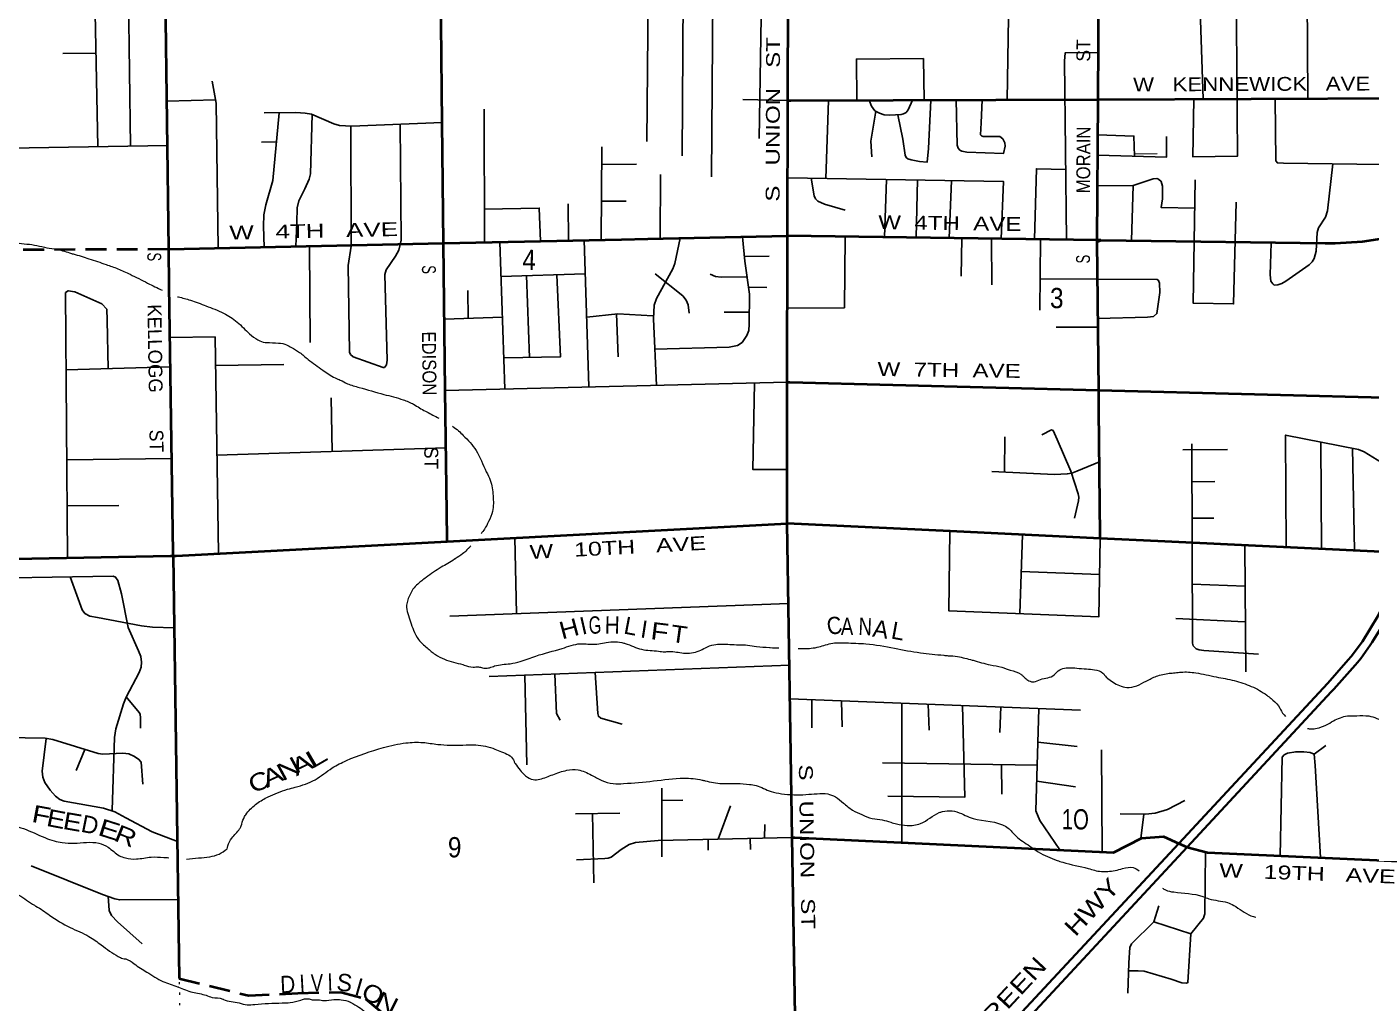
# Model space of a CAD drawing. Header units: feet. Extents: x 245918 to 509309, y -547785 to -360805.
# Drawn here: x 455646 to 467288, y -475700 to -467244 of the extents above; entities that cross this region are included whole.
import ezdxf
from ezdxf.enums import TextEntityAlignment as Align

# ---------------------------------------------------------------- set-up
doc = ezdxf.new("R2010")
doc.units = ezdxf.units.FT
doc.header["$LTSCALE"] = 60
doc.linetypes.add('DOTTED', pattern=[1.5, 0.3, -1.2])
doc.linetypes.add('MEDIUM_DASHED', pattern=[4.5, 3, -1.5])
for name, color, linetype, lineweight in [('16', 7, 'Continuous', 25), ('20', 7, 'Continuous', 35), ('26', 7, 'Continuous', 40), ('27', 7, 'Continuous', 13), ('29', 7, 'Continuous', 25), ('39', 7, 'Continuous', 13), ('53', 7, 'DOTTED', 40), ('7', 7, 'DOTTED', 13)]:
    doc.layers.add(name, color=color, linetype=linetype, lineweight=lineweight)
doc.layers.add('41', color=7, linetype='Continuous')

msp = doc.modelspace()

# ---------------------------------------------------------------- linework, layer by layer
at = {"layer": '20'}
for points in [[(465622.24, -474316.7), (466912.75, -472927.83), (467070.38, -472750.41), (467092.78, -472725.2), (467113.75, -472700.41), (467115.59, -472698.24), (467212.45, -472567.74), (467346.55, -472347.15), (467456.85, -472113.75), (467542.16, -471870.1), (467558.71, -471800.05)], [(465694.2, -474349.45), (466943.53, -473004.89), (466966.11, -472980.59), (466988.94, -472954.89), (467127, -472799.51), (467150.3, -472773.28), (467169.91, -472749.51), (467199.26, -472713.93), (467279.71, -472599.6), (467297.22, -472574.71), (467312.62, -472549.6), (467392.38, -472419.5), (467510, -472180.91), (467602.04, -471931.34), (467634.45, -471803.65)], [(463235.1, -476904.22), (464264.55, -475777.88), (465622.24, -474316.7)], [(463315.8, -476927.09), (464296.64, -475853.93), (464319.58, -475828.83), (464342.72, -475803.93), (465694.2, -474349.45)]]:
    msp.add_lwpolyline(points, dxfattribs=at)
at = {"layer": '26'}
for p, q in [((462237.46, -467882.58), (462240.63, -466893.23)), ((462233.7, -469054.25), (462237.46, -467882.58)), ((464916.76, -469091.35), (464924.68, -467872.04)), ((464916.76, -469091.35), (462233.7, -469054.25)), ((456874.25, -469170.07), (459254.16, -469118.38)), ((464916.66, -469107.17), (464916.76, -469091.35)), ((464916.66, -469107.17), (464946.78, -469091.76)), ((464946.78, -469091.76), (464916.76, -469091.35)), ((464946.78, -469091.76), (464950.5, -469089.86)), ((459285.69, -471701.04), (462230.19, -471546.2)), ((462274.3, -474267.11), (462230.19, -471546.2)), ((456914.17, -471825.74), (456965.53, -475488.29)), ((462316.03, -476841.04), (462274.3, -474267.11)), ((465622.24, -474316.7), (465694.2, -474349.45))]:
    msp.add_line(p, q, dxfattribs=at)
for points in [[(464924.68, -467872.04), (464931.1, -466882.97), (464931.28, -466854.44)], [(456874.25, -469170.07), (456847.57, -466960.51), (456847.61, -466958.5)], [(459254.16, -469118.38), (459242.58, -468070.75), (459239.51, -467793.23), (459229.88, -466921.85)], [(462237.46, -467882.58), (462261.41, -467882.48), (464924.68, -467872.04), (467575.88, -467861.64)], [(459254.16, -469118.38), (460795.99, -469084.9), (461024.47, -469080.03), (462232.12, -469054.23), (462233.7, -469054.25)], [(462231.89, -470322.22), (462233.63, -469075.45), (462233.7, -469054.25)], [(464946.78, -469091.76), (465165.56, -469094.79), (466891.16, -469118.65), (466926.12, -469118.64), (466950.96, -469118.63), (466976.12, -469117), (467213.31, -469101.62), (467382.91, -469075.77), (467571.71, -469051.02), (467634.01, -469043.98)], [(456914.17, -471825.74), (456913.48, -471800.01), (456878.97, -469486.73), (456874.25, -469170.07)], [(459269.71, -470392.38), (459254.19, -469121.02), (459254.16, -469118.38)], [(464941.05, -471675.34), (464940.79, -471648.41), (464930.47, -470561.78), (464929.87, -470498.68), (464928.85, -470391.17), (464916.66, -469107.17)], [(462230.19, -471546.2), (462230.96, -470989.57), (462231.89, -470322.22)], [(462231.89, -470322.22), (462253.91, -470321.7), (464928.85, -470391.17), (467626.52, -470461.23)], [(459285.69, -471701.04), (459285.38, -471676.28), (459279.95, -471230.88), (459269.71, -470392.38)], [(464941.05, -471675.34), (463644, -471613.55), (462230.19, -471546.2)], [(456914.17, -471825.74), (456938.85, -471824.44), (459285.69, -471701.04)], [(467558.71, -471800.05), (465441.63, -471699.19), (464941.05, -471675.34)], [(451609.58, -471926.23), (451634.44, -471925.76), (456888.85, -471826.22), (456914.17, -471825.74)], [(462274.3, -474267.11), (462296.5, -474266.67), (465056.85, -474394.29), (465300.63, -474272.2), (465491.39, -474256.64), (465622.24, -474316.7)], [(465694.2, -474349.45), (465870.01, -474395.67), (467717.92, -474478.92)]]:
    msp.add_lwpolyline(points, dxfattribs=at)
at = {"layer": '29'}
for p, q in [((466733.19, -466828.47), (466739.68, -467864.92)), ((456234.43, -466956.71), (456259.11, -468280.81)), ((456524.91, -466951.36), (456543.14, -468275.97)), ((461027.71, -466893.04), (461014.16, -468236.05)), ((461331.96, -466888.16), (461321.12, -468361.65)), ((461588.31, -466884.05), (461574.74, -468541.74)), ((462010.29, -466883.25), (461988.19, -468210.09)), ((464150.9, -466865.7), (464137.39, -467875.13)), ((456244.01, -467470.42), (455958.31, -467474.23)), ((456858.76, -467887.6), (457280.92, -467874.96)), ((461846.69, -467872.59), (462237.46, -467882.58)), ((462589.49, -467881.19), (462565.49, -468556.13)), ((459606.2, -467957.91), (459608.44, -469110.69)), ((457677.07, -468242.05), (457807.3, -468240.33)), ((460620.07, -469088.72), (460624.78, -468283.26)), ((460623.89, -468435.5), (460926.71, -468431.63)), ((461133.25, -468521.32), (461130.63, -469077.76)), ((463090.18, -468565.35), (463074.73, -469065.88)), ((463359.29, -468570.08), (463347.26, -469069.65)), ((463653.11, -468575.25), (463633.06, -469073.6)), ((465228.35, -468618.2), (465213.04, -469095.45)), ((460334.33, -468777.38), (460337.22, -469094.79)), ((460622.03, -468753.63), (460836.95, -468752.68)), ((463743.16, -469075.12), (463737.18, -469403.74)), ((458095.05, -469143.56), (458098.89, -469977.5)), ((459741.09, -469107.81), (459786.67, -470380.14)), ((460472.76, -469091.92), (460513.84, -470357.94)), ((464001.65, -469078.7), (464004.16, -469478.74)), ((464425.1, -469084.55), (464419.06, -469697.54)), ((461860.02, -469231.98), (462075.55, -469230.89)), ((459751.73, -469404.75), (460482.21, -469383.17)), ((459972.34, -469398.23), (459998.62, -470107.11)), ((459463.73, -469527.25), (459467.06, -469768.58)), ((461896.4, -469499.04), (462053.94, -469502.64)), ((459262.18, -469775.21), (459764.42, -469758.95)), ((460751.73, -469730.78), (460766.28, -470102)), ((461903.78, -469714.05), (461685.13, -469715.84)), ((464923.65, -469843.77), (464561.14, -469844.51)), ((456889.46, -470189.62), (455985.79, -470214.68)), ((457279.81, -470177.56), (457872.84, -470167.09)), ((459269.71, -470392.38), (462231.89, -470322.22)), ((458290.5, -470920.63), (458282.43, -470456.16)), ((464111.87, -471101.16), (464116.38, -470795.73)), ((457291.76, -470952.84), (459275.77, -470888.85)), ((465657.31, -470908.47), (466044.96, -470903.31)), ((466851.75, -470839.24), (466857.56, -471766.64)), ((467126.68, -470893.51), (467144.11, -471780.29)), ((456901.31, -470984.09), (455992.04, -470995.24)), ((465737.42, -471184.3), (465935.11, -471181.99)), ((456443.52, -471388.43), (455995.22, -471391.59)), ((465738.3, -471498.53), (465926.14, -471498.53)), ((459873.3, -471670.14), (459886.93, -472325.7)), ((464268.97, -471643.32), (464246.52, -472326.56)), ((466195.36, -471735.1), (466204.15, -472829.63)), ((464258.48, -471962.59), (464936.29, -471988.78)), ((465739.91, -472072.13), (466198.2, -472089.28)), ((459308.23, -472347.4), (462241.4, -472237.43)), ((465597.53, -472369.9), (466195.48, -472397.34)), ((459649.5, -472871.06), (462250.08, -472773.31)), ((459957.81, -472859.47), (459975.31, -473635.81)), ((462254.78, -473063.61), (464772.78, -473161.57)), ((462444.19, -473070.97), (462443.57, -473314.73)), ((462702.2, -473081.02), (462708.34, -473305.75)), ((463224.41, -473101.33), (463225.2, -474309.61)), ((463452.17, -473110.19), (463459.71, -473336.41)), ((464082.25, -473134.71), (464074.16, -473355.42)), ((464401.41, -473441.35), (464741.27, -473476.38)), ((466795.12, -473543.42), (466896.05, -473468.53)), ((456147.22, -473503.29), (456071.96, -473684.88)), ((464953.87, -473506.38), (464959.4, -474389.78)), ((463057.88, -473617.92), (464395.81, -473639.13)), ((464087.81, -473634.25), (464090.55, -473889.49)), ((461144.68, -473839.69), (461146.42, -474434.17)), ((464391.88, -473777.94), (464727.81, -473826.62)), ((461144.99, -473945.67), (461328.37, -473943.37)), ((460398.52, -474059.95), (460780.21, -474054.84)), ((460545.7, -474057.98), (460557.35, -474659.16)), ((461634.08, -474279.92), (461740.09, -473990.97)), ((465293.48, -474272.78), (465318.94, -474066.67)), ((462034.38, -474271.91), (462037.33, -474152.68)), ((461546.99, -474281.66), (461546.03, -474374.44)), ((461911.11, -474274.38), (461914.02, -474369.95)), ((465727.29, -475099.42), (465406.55, -474995.95))]:
    msp.add_line(p, q, dxfattribs=at)
for points in [[(465894.21, -465505.96), (465926.7, -465939.95), (465919.03, -466032.25), (465762.18, -466383.82), (465798.85, -466841.91), (465833.07, -467868.48)], [(466118.83, -466837.32), (466130.87, -468364.52), (465744.79, -468369.63), (465753.71, -467868.79)], [(462833.07, -467880.24), (462830.83, -467522.65), (463410.7, -467517.83), (463418.02, -467877.95)], [(464926.43, -467466.2), (464639.7, -467467.87), (464634.19, -467539.98), (464649.87, -469087.66)], [(457251.31, -467714.26), (457286.3, -467904.13), (457302.1, -469160.78)], [(463315.57, -467878.35), (463278.32, -467962.37), (463260.36, -467984.82), (463237.93, -467998.29), (463219.55, -468003.89), (463121.25, -468009.52), (463069.64, -468005.03), (463030.59, -467991.42), (462991.1, -467971.35), (462960.64, -467931.94), (462939.99, -467879.82)], [(463188.51, -468005.67), (463232.8, -468215.96), (463251.56, -468353.92), (463262.61, -468375.47), (463276.07, -468386.7), (463305.24, -468395.68), (463377.16, -468408.95), (463444.79, -468414.4), (463455.99, -468298.21), (463474.5, -467877.72)], [(463694.33, -467876.86), (463702.33, -468268.18), (463711.38, -468294.65), (463727.09, -468310.36), (463745.04, -468321.59), (463786.55, -468328.33), (464104.39, -468340.97), (464117.52, -468276.69), (464115.75, -468248.8), (464099.57, -468213.82), (464073.65, -468193.09), (463929.03, -468193.62), (463913.33, -468186.88), (463906.55, -468178.44), (463909.87, -468074.33), (463918.64, -467875.98)], [(466457.44, -467866.03), (466462.73, -468403.81), (466476.4, -468422.89), (466528.47, -468425.29), (467587.11, -468438.06)], [(457831.24, -467987.76), (457775.6, -468574.71), (457715.29, -468785.38), (457698.38, -468870.68), (457696.56, -468969.69), (457701.52, -469152.1)], [(459242.59, -468071.27), (458456.58, -468104.77), (458353.57, -468098.37), (458303.37, -468084), (458111.97, -467999.49), (458057.39, -467990.6), (457976.7, -467986.58), (457700.36, -467988.83)], [(458117.01, -468001.71), (458103.28, -468515.99), (458091.05, -468563.1), (458052.41, -468646.52), (458001.29, -468751.69), (457987.83, -468811.18), (457984.64, -468937.31), (457975.69, -469146.15)], [(462997.72, -467974.72), (462954.58, -468234.24), (462963.38, -468370.29)], [(458450.65, -468105.02), (458453.15, -469143.67), (458428.36, -469312.01), (458439.02, -470062.56), (458448.93, -470080.77), (458471.37, -470100.98), (458732.1, -470194.28), (458742.87, -470193.03), (458760.82, -470170.58), (458767.49, -470129.94), (458744.94, -469387.5), (458756.33, -469348.87), (458839.39, -469230.6), (458868.52, -469178.25), (458886.24, -469092.1), (458877.92, -468086.81)], [(464921.54, -468354.87), (465516.1, -468373.5), (465517.04, -468193.34)], [(464922.68, -468180.13), (465233.4, -468189.41), (465238.19, -468364.79)], [(453499.01, -468369.01), (453652.79, -468336.33), (453777.86, -468323.06), (456863.39, -468270.52)], [(464374.12, -469083.85), (464389.52, -468472.76), (464643.7, -468478.93)], [(466956.19, -468430.45), (466910.01, -468835.97), (466893.24, -468892.71), (466833.72, -468984.14), (466820.51, -469025.42), (466813.57, -469187.61), (466795.58, -469251.29), (466777.63, -469280.48), (466752.68, -469306.21), (466550.78, -469447.97), (466515.12, -469466.81), (466481.46, -469478.03), (466450.05, -469480.28), (466437.6, -469470.91), (466418.64, -469446.6), (466413.24, -469391.04), (466421.45, -469114.74)], [(462236.91, -468550.35), (464103.92, -468583.17), (464085.16, -469079.85)], [(462439.48, -468553.91), (462464.49, -468708.63), (462475.52, -468734.72), (462495.72, -468752.68), (462554.4, -468779.96), (462733.66, -468832.54)], [(465760.63, -468814.61), (465470.67, -468809.02), (465480.66, -468734.09), (465481.89, -468622.69), (465469.77, -468582.05), (465448.23, -468562.08), (465432.52, -468557.59), (465400.05, -468560.6), (465228.35, -468618.2), (464919.82, -468620.62)], [(466119.03, -468760.91), (466096.66, -469644.16), (465746.76, -469636.68), (465764.8, -468567.85)], [(459607.88, -468821.84), (460084.14, -468813.3), (460093.14, -469100.16)], [(461304.01, -469074.06), (461258.81, -469293.76), (461241.75, -469339.12), (461100.22, -469596.49), (461079.3, -469655.22), (461073.49, -469772.86), (461097.81, -470349.08)], [(461844.8, -469062.5), (461863.62, -469272), (461905.19, -469559.9), (461902.83, -469818.14), (461899.42, -469873), (461881.47, -469917.9), (461842.19, -469976.77), (461800.69, -470003.22), (461729.12, -470017.72), (461084.55, -470034.98)], [(462234.38, -469681.32), (462727.03, -469677.31), (462732.94, -469061.15)], [(459777.04, -470111.33), (460267.02, -470102), (460235.05, -469391.41)], [(461086.95, -469382.42), (461328.37, -469574.4), (461354.79, -469610.43), (461374.36, -469650.73), (461383.33, -469724.29)], [(461564.12, -469384.53), (461609.96, -469406.01), (461659.72, -469411.78), (461883.54, -469409.95)], [(455998.84, -471843.08), (455980.43, -469546.15), (456003.73, -469529.48), (456059.91, -469539.5), (456295.42, -469641.73), (456337.2, -469689.36), (456341.77, -469783.41), (456350.17, -470204.58)], [(464421.74, -469426.01), (465435.32, -469431.04), (465445.87, -469439.66), (465454.85, -469464.36), (465457.91, -469544.95), (465433.2, -469727.31), (465403.24, -469751.74), (465351.88, -469758), (464922.95, -469769.96)], [(460494.4, -469758.81), (460765.05, -469729.33), (461067.36, -469746.88)], [(456887.75, -469935.63), (457275.98, -469929.11), (457304.89, -471805.19)], [(461949.32, -470328.91), (461934.19, -471078.63), (462230.84, -471078.51)], [(464437.76, -470778.3), (464518.99, -470733.6), (464533.74, -470739.61), (464569.22, -470817.26), (464686.26, -471092.54), (464751.1, -471288.17), (464755.88, -471316.61), (464753.64, -471350.28), (464720.62, -471500.6)], [(466551.27, -471752.05), (466547.19, -470779.12), (467180.2, -470904.07), (467227.48, -470926.05), (467640.53, -471180.03)], [(465736.5, -470855.78), (465741.34, -472581.19), (465747.76, -472605.3), (465772.44, -472630), (465799.37, -472641.22), (465839.17, -472646.45), (466312.54, -472676.62)], [(464934.75, -471012.3), (464739.94, -471092.1), (464697.54, -471110.05), (464657.15, -471116.79), (464547.27, -471121.69), (464004.35, -471096.09)], [(463639.6, -471613.34), (463630.58, -472302.22), (464930.74, -472353.6), (464941.05, -471675.34)], [(454983.98, -472024.35), (456393.44, -472002.85), (456413.81, -472011.53), (456434.01, -472040.72), (456465.98, -472156.39), (456523.46, -472446.16), (456612.2, -472647.61), (456632.59, -472698.53), (456639.32, -472745.67), (456634.83, -472790.57), (456619.35, -472837.71), (456505.36, -473048.81), (456482.25, -473107.13), (456414.94, -473324.91), (456404.18, -473399.93), (456384.12, -474030.18)], [(456020.34, -472008.54), (456124.36, -472294.41), (456148.93, -472325.11), (456191.67, -472348.29), (456256.51, -472360.26), (456638.19, -472431.36), (456734.18, -472442.44), (456922.9, -472448.43)], [(460218.4, -472849.68), (460232.05, -473192.58), (460264.21, -473248.36)], [(460567.83, -472836.54), (460589.91, -473191.66), (460595.73, -473215.97), (460617.05, -473231.69), (460801.23, -473284.02)], [(456505.91, -473047.79), (456617.53, -473182.01), (456625.85, -473196.94), (456630.34, -473228.37), (456630.32, -473318.02)], [(463103.26, -473907.45), (463769.51, -473916.37), (463748.75, -473121.73)], [(464409.72, -473147.45), (464384.6, -474035.46), (464418.16, -474118.49), (464592.1, -474372.8)], [(454430.68, -473511.87), (454754.74, -473515.46), (454810.6, -473502.28), (455022.4, -473397.18), (455057.42, -473387.78), (455278.87, -473397.1), (455803.48, -473405.74), (455869.47, -473416.3), (456261.91, -473539.21), (456304.98, -473544.93), (456476.6, -473535.46), (456529.36, -473540.44), (456578.73, -473565.14), (456616.87, -473589.84), (456636.15, -473614.22), (456649.27, -473804.28)], [(455811.8, -473407.07), (455777.69, -473690.87), (455784.04, -473743.27), (455802.37, -473789.65), (455847.24, -473854.76), (455894.36, -473906.39), (455930.27, -473935.58), (455970.24, -473951.93), (456308.6, -474011.22), (456408.2, -474043.34), (456503.97, -474095.7), (456731.37, -474215.95), (456950.59, -474300.24)], [(466501.33, -474424.11), (466516.95, -473569.71), (466534.18, -473550.44), (466565.59, -473534.73), (466635.94, -473522.7), (466706.94, -473523.5), (466760.79, -473527.99), (466795.12, -473543.42), (466803.69, -473641.43), (466849.03, -474439.78)], [(465114.41, -474061.54), (465333.12, -474063.76), (465418.91, -474055.63), (465525.72, -474024.16), (465676.32, -473944.87)], [(460406.98, -474458.22), (460650.73, -474448.53), (460679.9, -474444.04), (460705.06, -474435.77), (460794.11, -474368.99), (460861.65, -474327.29), (460916.99, -474307.94), (461113.71, -474290.32), (462274.3, -474267.11)], [(465853.65, -474394.93), (465847.5, -474928.3), (465843.12, -474944.56), (465836.39, -474964.76), (465727.29, -475099.42), (465702.11, -475521.98), (465690.55, -475528.25), (465647.92, -475523.76), (465556.79, -475493.14), (465322.58, -475424.98), (465272.04, -475421.4), (465187.82, -475422.09)], [(456955.91, -474802.62), (456450.76, -474806.73), (456408.19, -474797.68), (456301.36, -474759.91), (455683.48, -474510.74)], [(456350.14, -474775.2), (456358.82, -474898.71), (456378.05, -474941.44), (456432.06, -474995.04), (456644.01, -475187.48)], [(465449.43, -474857.48), (465406.55, -474995.95), (465212.64, -475187.02), (465199.19, -475217.82), (465190.08, -475350.01), (465181.79, -475614.3)]]:
    msp.add_lwpolyline(points, dxfattribs=at)
at = {"layer": '39'}
msp.add_line((456949.79, -469580.96), (456956.7, -469582.72), dxfattribs=at)
for points in [[(454818.78, -469047.46), (454961.73, -469059.64), (455084.26, -469064.7), (455165.48, -469076.79), (455322.52, -469086.04), (455420.78, -469091.69), (455533.55, -469111.05), (455712.14, -469133.82), (455882.92, -469167.82), (455896.12, -469169.5), (456014.09, -469201.75)], [(456014.09, -469201.75), (456047.86, -469210.98), (456183.4, -469251.86), (456332.32, -469302.43), (456433.35, -469339.12), (456539.72, -469386.71), (456691.29, -469463.32), (456818.02, -469525.37)], [(456957.71, -469582.99), (457062.09, -469610.87), (457196.83, -469660.79), (457349.07, -469723.33), (457467.29, -469800.74), (457574.95, -469902.48), (457647.03, -469954.91), (457710.28, -469976.46), (457721.42, -469977.2), (457825.75, -469982.71), (457895.93, -469998.07), (457936.93, -470020.15), (458007.78, -470063.58), (458082.1, -470125), (458208.74, -470216.24), (458315.61, -470284.9), (458360.58, -470303.88), (458422.02, -470334.49), (458523.97, -470367.15), (458737.86, -470427.2), (458905.92, -470474.31), (458995.89, -470513.27), (459097.48, -470573.02), (459108.74, -470578.77), (459214.24, -470634.09)], [(459332.78, -470703.61), (459383.82, -470742.68), (459425.25, -470782.81), (459536.24, -470912.25), (459625.08, -471098.02), (459659.22, -471171.44), (459683.69, -471305.28), (459677.87, -471440.86), (459644.58, -471528.95), (459609.73, -471593.99), (459579.86, -471633.82)], [(459489.92, -471739.36), (459474.05, -471756.78), (459455.16, -471775.01)], [(459455.16, -471775.01), (459419.68, -471809.25), (459355.96, -471851.92), (459349.99, -471856.08), (459233.3, -471925.11), (459103.92, -472013.5), (459031.44, -472070.43), (458990.05, -472115.57), (458944.72, -472207.96)], [(458944.72, -472207.96), (458934.69, -472253.34), (458945.53, -472325.31), (458994.54, -472469.59), (459038, -472551.81), (459111.55, -472623.27), (459183.75, -472680.72), (459261.61, -472720.97), (459421.58, -472768.29), (459433.8, -472772.01), (459511.13, -472790.2), (459558.62, -472788.06), (459573.64, -472791.05)], [(459573.64, -472791.05), (459612.5, -472798.8), (459652.87, -472794.81), (459697.01, -472779.7), (459832.1, -472760.39), (459919.65, -472741.22), (460054.07, -472693.84), (460282.13, -472628.15), (460438.96, -472587.25), (460476.39, -472587.34), (460533.16, -472592), (460664.33, -472577.8), (460743.04, -472569.88), (460816.15, -472581.16), (460828.38, -472584.88), (460970.22, -472635.63), (461116.81, -472651.58), (461168.72, -472656.53), (461210.75, -472654.05), (461333.17, -472668.01), (461467.84, -472649.11), (461522.22, -472621.92), (461596.46, -472595.46), (461659.05, -472589.94), (461809.93, -472596.33), (461887.88, -472598.46), (461965.08, -472611.65), (462076.57, -472619.99), (462083.67, -472620.83), (462159.38, -472623.21)], [(462327.41, -472628.51), (462405.55, -472628.12), (462474.17, -472621.45), (462593.78, -472589.47), (462657.26, -472578.91), (462739.23, -472579.94), (462912.41, -472587.81), (463160.16, -472625.98), (463385.7, -472665.69), (463586.53, -472686.94), (463626.47, -472690.63)], [(463626.47, -472690.63), (463707.17, -472698.07), (463833.37, -472729.15), (463840.49, -472730.98), (463989.14, -472770.54), (464089.79, -472791.19), (464163.24, -472816.5), (464254.09, -472850.43), (464271.18, -472865.73)], [(464271.18, -472865.73), (464293.38, -472885.6), (464323.26, -472907.95), (464369.02, -472917.89), (464424.17, -472897.5), (464544.6, -472857.48), (464567.28, -472832.85), (464619.15, -472802.52), (464738.42, -472798.64), (464822.56, -472805.64), (464891.52, -472813), (464966.06, -472841.31), (464994.2, -472875.74), (465003.51, -472884.55), (465109.27, -472949.22), (465172.41, -472966.76), (465341.01, -472910.53), (465429.04, -472869.28), (465540.71, -472843.52), (465588.2, -472838.64)], [(465591.11, -472838.34), (465642.64, -472833.04), (465770.25, -472839), (465947.14, -472874.87), (466103.68, -472906.21), (466250.57, -472956.85), (466385.96, -473033.84), (466422.39, -473062.84)], [(450475.91, -473034.17), (450555.08, -473121.86), (450560.38, -473131.77), (450633.11, -473211.27), (450699.87, -473252.8), (450742.61, -473262.8), (450801.96, -473249.33), (450845.46, -473249.27), (450912.14, -473245.66), (450976.32, -473264.17), (451036.25, -473315.89), (451106.38, -473371.38), (451171.97, -473405.9), (451230.82, -473413.52), (451351.76, -473394.54), (451438.18, -473412.51), (451583.65, -473446.12), (451640.02, -473475.85), (451656.43, -473485.49), (451746.74, -473538.49), (451859.06, -473581.91), (451974.38, -473623.27), (452046.14, -473662.67), (452112.67, -473694.17), (452167.56, -473704.88), (452294.01, -473704.83), (452469.23, -473713.63), (452610.56, -473743.33), (452743.31, -473794.29), (452838.13, -473825.1), (452938.51, -473834.72), (453053.78, -473831.94), (453167.66, -473814.13), (453185.81, -473811.69), (453306.96, -473801.74), (453421, -473832.09), (453622.25, -473871.37), (453857.68, -473859.66), (453999.3, -473859.25), (454189.88, -473875.71), (454340.11, -473897.17), (454500.17, -473948.48), (454730.73, -474028.18), (454929.46, -474088.59), (455020.34, -474123.51), (455126.12, -474147.05), (455172.71, -474149.93), (455187.88, -474149.57), (455292.76, -474135.99), (455393.07, -474142.61), (455544.4, -474167.03), (455732.22, -474236.74), (455881.33, -474295.34), (455950.45, -474308.72), (456054.8, -474315.23), (456162.88, -474308.61), (456268.23, -474314.08), (456350.03, -474350.23), (456446.88, -474423.14), (456498.96, -474442.94), (456594.26, -474451.68), (456722.34, -474435.54), (456831.66, -474437.93), (456854.95, -474439.37), (456874.95, -474441.06)], [(466422.39, -473062.84), (466438.56, -473075.72), (466496.9, -473145.54), (466502.22, -473156.45), (466546.2, -473216.17)], [(466736.89, -473321.05), (466769.29, -473324.58), (466819.75, -473319.35), (466894.97, -473292.46), (466963.86, -473254.69), (467083.24, -473212.68), (467166.14, -473210.69), (467268.37, -473213.24), (467406.22, -473266.11)], [(457381.22, -474364.47), (457386.65, -474338.25), (457420.41, -474270.22), (457488.31, -474191.34), (457500.84, -474165.95), (457523.54, -474100.2), (457542, -474068.66), (457626.87, -473980.33), (457723.53, -473919.81), (457734.53, -473914.53), (457902.89, -473848.27), (457970.21, -473829.59), (458141.65, -473765.26), (458290.93, -473663.34), (458413.81, -473599.18), (458733.82, -473487.12), (458929.09, -473446.3), (459075.69, -473442.76), (459204.55, -473458.71), (459421.17, -473464.52), (459533.45, -473463.82), (459700.24, -473499.93), (459757.45, -473523.63), (459860.3, -473593.38), (459869.95, -473616.22), (459876.26, -473626.1), (459965.8, -473731.29), (460030.32, -473763.84), (460088.91, -473760.42), (460201.28, -473721.6), (460322.76, -473683.55), (460419.8, -473680.21), (460536.19, -473724.55), (460625.31, -473770.55), (460723.1, -473798.29), (460814.15, -473798.11), (461073.59, -473775.8), (461336.03, -473751.41), (461494.23, -473767.66), (461520.68, -473774.05), (461665.95, -473798.64), (461796.42, -473797.5), (461904.86, -473805.92), (461961.77, -473816.58), (462091.46, -473866.63), (462181.96, -473886.52), (462393.57, -473893.46), (462489.49, -473886.13), (462581.61, -473888.92), (462647.99, -473914.41), (462718.04, -473966.9), (462796.4, -474028.21), (462878.28, -474067.37), (462967.08, -474100.35), (463054.4, -474113.28), (463127.72, -474133.6), (463178.66, -474148.42), (463269, -474161.28), (463385.94, -474144.43), (463548.57, -474050.21), (463575.67, -474041.53), (463658.48, -474035.53), (463739.97, -474058.65), (463806.46, -474089.15), (464096.39, -474156.4), (464143.6, -474184.36), (464210.98, -474251.95), (464332.48, -474340.32), (464405.5, -474389.73), (464568.14, -474464.05), (464617.07, -474479.93), (464836.88, -474533.82), (464951.83, -474560.14), (465007.46, -474559.81), (465136.37, -474535.64), (465228.18, -474525.4), (465279.02, -474554.74)], [(451617.72, -473883.62), (451700.73, -473894.73), (451842.94, -473919.39), (451896, -473938.17), (451969.14, -473950.44), (452174.51, -473992.63), (452349.33, -474026.52), (452510.11, -474065.78), (452643.34, -474094.66), (452698.32, -474109.39), (452777.07, -474144.6), (452949.56, -474207.65), (452960.79, -474212.39), (453065.28, -474223.91), (453100.22, -474247.14), (453161.42, -474267.73), (453332.25, -474303.73), (453449.12, -474325.99), (453548.06, -474359.72), (453653.05, -474392.3), (453757.55, -474404.82), (453864.14, -474420.3), (453927.28, -474437.84), (453999.56, -474456.15), (454055.26, -474458.82), (454173.98, -474474.01), (454342.55, -474542.17), (454357.84, -474546.82), (454417.7, -474554.4), (454494.18, -474579.64), (454541.04, -474592.55), (454623, -474593.58), (454642.38, -474600.14), (454755.81, -474605.42), (454847.79, -474644.33), (454972.75, -474666.39), (455118.85, -474683.93), (455283.17, -474702.04), (455439.43, -474721.34), (455503.37, -474729.83), (455576.02, -474764.18), (455711.7, -474853.2), (455724, -474859.93), (455841.22, -474938.36), (456021.85, -475045.36), (456183.56, -475122.71), (456290.55, -475196.37), (456437.63, -475297.15), (456476.47, -475313.27), (456501.87, -475317.67), (456574.71, -475360.05), (456685.69, -475431.61), (456824.22, -475512.53), (456951.81, -475559.62), (456958.16, -475561.88)], [(457028.32, -474453.06), (457133.23, -474442.69), (457229.08, -474432.34), (457310.48, -474409.31), (457381.22, -474364.47)], [(465480.18, -474703.45), (465508.03, -474720.31), (465579.27, -474737.65), (465832.12, -474777.72), (465883.16, -474796.55), (466044.81, -474829.78), (466097.98, -474853.57), (466247.83, -474943.26), (466289.63, -474956.3)], [(456958.16, -475561.88), (457081.4, -475605.65), (457197.37, -475632.94), (457251.42, -475650.7), (457341.82, -475665.57), (457347.95, -475668.43), (457484.25, -475699.25), (457553.41, -475714.64), (457620.12, -475712.02), (457856.53, -475699.29), (457926.24, -475695.6), (458017.78, -475674.34), (458082.24, -475662.75), (458116.86, -475671.95), (458166.43, -475671.76), (458220.21, -475678.49), (458304.96, -475669.41), (458368.75, -475671.89), (458446.13, -475692.09), (458451.25, -475694.97), (458522, -475734.4), (458577.69, -475778.21), (458698.37, -475874.6), (458853.62, -475936.06), (458908.53, -475947.78), (458984.48, -475950.97)]]:
    msp.add_spline(points, degree=3, dxfattribs=at)
at = {"layer": '53', "linetype": 'Continuous', "lineweight": 13}
msp.add_line((465436.54, -468342.36), (465236.06, -468346.4), dxfattribs=at)
at = {"layer": '53', "linetype": 'MEDIUM_DASHED'}
msp.add_line((456874.25, -469170.07), (454375.7, -469180.91), dxfattribs=at)
msp.add_lwpolyline([(456965.53, -475488.29), (457564.4, -475633.81), (457994.09, -475614.27), (458365.18, -475604.5), (458580.03, -475663.12), (458755.81, -475809.68), (458951.13, -475868.31), (459146.44, -475897.62), (459458.94, -475985.56), (459654.26, -476141.89), (460054.65, -476288.46), (460806.61, -476513.19), (461382.78, -476679.29), (461655.67, -476798.3)], dxfattribs=at)
at = {"layer": '7'}
for p, q in [((456880.88, -469438.2), (456861.99, -468070.68)), ((456913.85, -471825.01), (456880.88, -469438.2)), ((459161.97, -471707.54), (462230.19, -471546.2)), ((462230.19, -471546.2), (462317.64, -476943.02)), ((463230.52, -471593.85), (464159.97, -471638.13)), ((464160.04, -471638.13), (467690.24, -471806.31)), ((451599.76, -471925.96), (456914.17, -471825.74)), ((456913.85, -471822.81), (456913.85, -471825.01)), ((457069.6, -482376.89), (456913.85, -471825.01)), ((456915.05, -471909.8), (456913.86, -471823.55))]:
    msp.add_line(p, q, dxfattribs=at)
for points in [[(462230.19, -471546.2), (462232.4, -470562.29), (462240.63, -466893.23)], [(462230.19, -471546.2), (462295.63, -471549.32), (462756.9, -471571.29), (463230.45, -471593.85)], [(456914.17, -471825.74), (457005.62, -471820.93), (459161.97, -471707.54)]]:
    msp.add_lwpolyline(points, dxfattribs=at)

# ---------------------------------------------------------------- texts
at = {"layer": '16', "width": 1.25}
msp.add_text('EVERGREEN     HWY', height=150, rotation=47.102, dxfattribs=at).set_placement((463418.09, -476540.53))
at = {"layer": '27'}
for s, rotation, width, p in [('S   UNION   ST', 89.816, 1.3, (462164.65, -468757.79)), ('ST', 89.628, 0.95, (464855.77, -467545.4)), ('W   KENNEWICK   AVE', 0.225, 1.2, (465226.75, -467802.8)), ('MORAIN', 89.628, 0.9, (464854.39, -468685.28)), ('W   4TH   AVE', 1.244, 1.4, (457400.94, -469086.73)), ('W  4TH  AVE', 359.208, 1.3, (463018.83, -468995.1)), ('S', 270.692, 0.7, (456688.59, -469198.59)), ('S', 90.544, 0.7, (464853.58, -469292.63)), ('S', 270.7, 0.7, (459067.23, -469309.3)), ('EDISON', 270.7, 0.9, (459067.69, -469882.79)), ('W  7TH  AVE', 359.208, 1.3, (463012.92, -470267.48)), ('ST', 270.855, 0.95, (456707.21, -470733.54)), ('ST', 270.7, 0.95, (459087.37, -470882.04)), ('W   10TH   AVE', 3.01, 1.35, (460003.62, -471853.55)), ('S   UNION   ST', 270.928, 1.3, (462331.85, -473633.91)), ('W   19TH   AVE', 357.874, 1.35, (465970.88, -474608.12))]:
    msp.add_text(s, height=120, rotation=rotation, dxfattribs=dict(at, width=width)).set_placement(p)
msp.add_text('KELLOGG', height=120, rotation=270.855, dxfattribs=at).set_placement((456690.59, -469647.54))
at = {"layer": '41'}
for s, rotation, width, p in [('H', 14.926, 1.15, (460361.2, -472528.56)), ('G', 2.081, 0.7, (460569.13, -472500.06)), ('H', 359.541, 0.9, (460715.78, -472499.77)), ('F', 353.034, 1.25, (461118.14, -472555.77)), ('T', 352.092, 1.15, (461283.57, -472579.34)), ('C', 9.814, 0.9, (462652.59, -472503.07)), ('A', 359.761, 0.8, (462749.65, -472511.68)), ('N', 357.594, 0.8, (462904.2, -472513.19)), ('N', 28.561, 1.35, (457947.02, -473734.91)), ('A', 25.998, 1.35, (458059.63, -473698.4)), ('L', 30.268, 1.55, (458189.49, -473631.12)), ('C', 26.42, 1.25, (457690.27, -473849.1)), ('A', 24.747, 1.3, (457803.04, -473801.89)), ('F', 349.496, 1.3, (455758.06, -474143.6)), ('E', 349.039, 1.2, (455886.24, -474178.95)), ('E', 349.999, 1.2, (456029.62, -474204.06)), ('E', 342.334, 1.35, (456337.7, -474268.96)), ('R', 338.136, 1.25, (456475.65, -474322.47)), ('D', 2.771, 0.9, (457908.67, -475612.16)), ('I', 3.085, 0.85, (458034.21, -475604.74)), ('V', 1.052, 0.8, (458159.46, -475599.16)), ('I', 1.975, 0.8, (458274.56, -475593.53)), ('O', 333.373, 1.15, (458610.47, -475687.58)), ('N', 333.467, 1.3, (458729.93, -475766.87))]:
    msp.add_text(s, height=150, rotation=rotation, dxfattribs=dict(at, width=width)).set_placement(p, align=Align.CENTER)
for s, rotation, p in [('I', 12.928, (460482.07, -472504.16)), ('L', 349.23, (460862.85, -472508.22)), ('I', 351.136, (460980.87, -472535.43)), ('A', 351.027, (463030.38, -472534.71)), ('L', 349.753, (463178.77, -472550.97)), ('D', 348.527, (456178.22, -474228.81)), ('S', 353.492, (458388.63, -475596.95)), ('I', 344.031, (458502.29, -475630.96))]:
    msp.add_text(s, height=150, rotation=rotation, dxfattribs=at).set_placement(p, align=Align.CENTER)
at = {"layer": '7'}
for s, rotation, width, p in [('4', 359.55, 0.9, (459936.48, -469349.94)), ('3', 359.55, 0.9, (464506.49, -469679.92)), ('1O', 359.553, 0.75, (464608.62, -474194.72)), ('9', 359.55, 0.9, (459291.62, -474437.46))]:
    msp.add_text(s, height=175.5, rotation=rotation, dxfattribs=dict(at, width=width)).set_placement(p)

doc.saveas('drawing.dxf')
